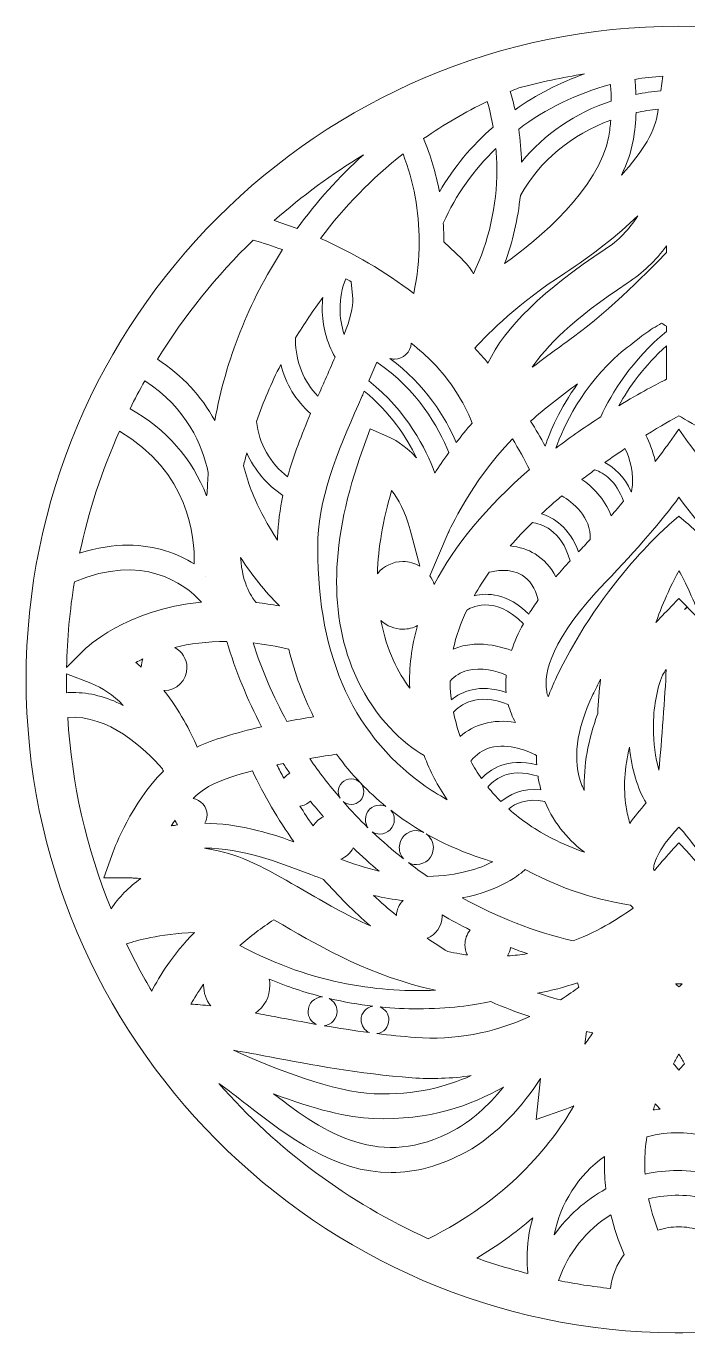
# Model space of a CAD drawing. Header units: millimetres. Extents: x -92 to 553, y -779 to 225.
# Drawn here: x -80 to 74.5, y -443.5 to -138.7 of the extents above; entities that cross this region are included whole.
import ezdxf

# ---------------------------------------------------------------- set-up
doc = ezdxf.new("R2010")
doc.units = ezdxf.units.MM
doc.header["$MEASUREMENT"] = 0
doc.layers.add('Layer 6', color=7, linetype='Continuous')

msp = doc.modelspace()

# ---------------------------------------------------------------- linework, layer by layer
at = {"layer": 'Layer 6', "lineweight": 0}
for points, knots in [([(72.44, -138.7), (-11.59, -138.7), (-79.96, -207.06), (-79.96, -291.1), (-79.96, -374.67), (-11.97, -443.04), (71.6, -443.5), (71.6, -443.5), (73.35, -443.5), (73.35, -443.5), (156.88, -443), (224.84, -374.64), (224.84, -291.1), (224.84, -207.06), (156.47, -138.7), (72.44, -138.7)], [0, 0, 0, 0, 1, 1, 1, 2, 2, 2, 3, 3, 3, 4, 4, 4, 5, 5, 5, 5]), ([(35.1, -153.11), (40.11, -151.74), (45.24, -150.65), (50.4, -149.85), (44.59, -151.88), (39.12, -154.7), (34.18, -158.19), (33.86, -156.75), (33.48, -155.32), (33.05, -153.91), (33.73, -153.63), (34.42, -153.37), (35.1, -153.11)], [0, 0, 0, 0, 1, 1, 1, 2, 2, 2, 3, 3, 3, 4, 4, 4, 4]), ([(56.66, -156.16), (48.29, -158.93), (40.99, -163.87), (35.7, -170.41), (35.63, -167.81), (35.41, -165.24), (35.03, -162.71), (41.32, -157.95), (48.61, -154.39), (56.45, -152.32), (56.57, -153.52), (56.63, -154.82), (56.66, -156.16)], [0, 0, 0, 0, 1, 1, 1, 2, 2, 2, 3, 3, 3, 4, 4, 4, 4]), ([(68.69, -150.37), (68.69, -150.37), (68.2, -153.81), (68.2, -153.81), (66.24, -153.97), (64.3, -154.23), (62.41, -154.61), (62.36, -153.38), (62.26, -152.2), (62.15, -151.11), (64.3, -150.75), (66.48, -150.5), (68.69, -150.37)], [0, 0, 0, 0, 1, 1, 1, 2, 2, 2, 3, 3, 3, 4, 4, 4, 4]), ([(27.71, -156.28), (28.28, -158.23), (28.7, -160.22), (29.05, -162.23), (24.09, -166.57), (19.84, -171.66), (16.52, -177.35), (15.73, -173.09), (14.51, -168.94), (12.84, -164.94), (17.56, -161.65), (22.55, -158.74), (27.71, -156.28)], [0, 0, 0, 0, 1, 1, 1, 2, 2, 2, 3, 3, 3, 4, 4, 4, 4]), ([(61.75, -165.4), (62.16, -163.17), (62.36, -160.97), (62.44, -158.87), (64.12, -158.5), (65.84, -158.22), (67.59, -158.04), (67.59, -158.04), (67.49, -158.78), (67.49, -158.78), (67.05, -162.89), (64.09, -167.98), (59.01, -173.42), (60.36, -170.7), (61.28, -168.01), (61.75, -165.4)], [0, 0, 0, 0, 1, 1, 1, 2, 2, 2, 3, 3, 3, 4, 4, 4, 5, 5, 5, 5]), ([(35.42, -178.23), (39.9, -170.14), (47.46, -163.96), (56.53, -160.6), (56.44, -161.84), (56.3, -163.1), (56.06, -164.36), (53.82, -176.65), (39.71, -188.36), (31.74, -194.1), (33.64, -189.02), (34.88, -183.65), (35.42, -178.23)], [0, 0, 0, 0, 1, 1, 1, 2, 2, 2, 3, 3, 3, 4, 4, 4, 4]), ([(29.94, -172.15), (29.94, -180.6), (28.06, -188.97), (24.49, -196.44), (23.67, -195.1), (22.74, -193.94), (21.73, -192.97), (21.73, -192.97), (17.58, -188.97), (17.58, -188.97), (17.58, -188.97), (17.59, -188.93), (17.59, -188.93), (17.59, -187.49), (17.52, -186.07), (17.43, -184.65), (20.36, -178.07), (24.57, -172.2), (29.71, -167.25), (29.85, -168.88), (29.94, -170.51), (29.94, -172.15)], [0, 0, 0, 0, 1, 1, 1, 2, 2, 2, 3, 3, 3, 4, 4, 4, 5, 5, 5, 6, 6, 6, 7, 7, 7, 7]), ([(-1.2, -168.71), (-6.94, -173.88), (-12.13, -179.64), (-16.7, -185.93), (-18.48, -185.25), (-20.27, -184.62), (-22.04, -184.05), (-15.55, -178.31), (-8.57, -173.18), (-1.2, -168.71)], [0, 0, 0, 0, 1, 1, 1, 2, 2, 2, 3, 3, 3, 3]), ([(11.8, -188.93), (11.8, -193.02), (11.37, -197.08), (10.52, -201.03), (3.77, -195.93), (-3.53, -191.62), (-11.21, -188.2), (-5.69, -180.83), (0.77, -174.21), (8.03, -168.5), (10.53, -174.97), (11.8, -181.84), (11.8, -188.93)], [0, 0, 0, 0, 1, 1, 1, 2, 2, 2, 3, 3, 3, 4, 4, 4, 4]), ([(27.87, -217.3), (26.85, -216.11), (25.81, -214.95), (24.76, -213.84), (28.17, -210.09), (35.07, -203.28), (45.79, -196.3), (52.3, -192.06), (58.1, -187.51), (62.83, -182.96), (60.85, -186.12), (58.31, -188.73), (55.22, -190.75), (40.89, -200.12), (31.7, -209.05), (27.87, -217.3)], [0, 0, 0, 0, 1, 1, 1, 2, 2, 2, 3, 3, 3, 4, 4, 4, 5, 5, 5, 5]), ([(-26.95, -188.6), (-24.64, -189.26), (-22.34, -190.01), (-20.08, -190.83), (-27.99, -203.03), (-33.3, -216.42), (-35.91, -230.7), (-39.03, -224.95), (-43.52, -220.16), (-49.3, -216.41), (-43.02, -206.26), (-35.51, -196.9), (-26.95, -188.6)], [0, 0, 0, 0, 1, 1, 1, 2, 2, 2, 3, 3, 3, 4, 4, 4, 4]), ([(69.55, -191.51), (66.33, -194.86), (56.33, -205.01), (47.85, -211.15), (44.66, -213.46), (41.38, -215.82), (38.21, -218.28), (41.31, -213.57), (47.63, -206.98), (60.38, -198.64), (63.98, -196.29), (67.05, -193.36), (69.55, -189.92), (69.55, -189.92), (69.55, -191.51), (69.55, -191.51)], [0, 0, 0, 0, 1, 1, 1, 2, 2, 2, 3, 3, 3, 4, 4, 4, 5, 5, 5, 5]), ([(-6.68, -204.62), (-6.68, -202.2), (-6.21, -199.82), (-5.31, -197.61), (-4.9, -197.84), (-4.48, -198.07), (-4.06, -198.3), (-4.06, -198.3), (-3.68, -202.32), (-3.68, -202.32), (-3.51, -204.11), (-4.38, -207.13), (-5.69, -210.61), (-6.33, -208.69), (-6.68, -206.67), (-6.68, -204.62)], [0, 0, 0, 0, 1, 1, 1, 2, 2, 2, 3, 3, 3, 4, 4, 4, 5, 5, 5, 5]), ([(-7.84, -215.91), (-8.59, -217.67), (-9.37, -219.44), (-10.13, -221.16), (-10.69, -222.43), (-11.26, -223.71), (-11.83, -225.01), (-15.14, -221.58), (-17.06, -216.96), (-17.06, -211.99), (-17.06, -211.79), (-17.04, -211.6), (-17.04, -211.4), (-15.09, -208.16), (-12.96, -205.01), (-10.67, -201.99), (-10.77, -202.86), (-10.83, -203.74), (-10.83, -204.62), (-10.83, -208.62), (-9.78, -212.5), (-7.84, -215.91)], [0, 0, 0, 0, 1, 1, 1, 2, 2, 2, 3, 3, 3, 4, 4, 4, 5, 5, 5, 6, 6, 6, 7, 7, 7, 7]), ([(54.18, -229.85), (50.85, -231.98), (47.29, -234.42), (43.74, -237.12), (45.5, -232.09), (49.76, -222.82), (59.02, -214.66), (60.9, -213.26), (62.73, -211.86), (64.45, -210.44), (65.7, -209.59), (67.02, -208.76), (68.41, -207.97), (68.79, -208.21), (69.17, -208.46), (69.55, -208.7), (69.55, -208.7), (69.55, -209.89), (69.55, -209.89), (61.43, -216.62), (56.77, -224.18), (54.18, -229.85)], [0, 0, 0, 0, 1, 1, 1, 2, 2, 2, 3, 3, 3, 4, 4, 4, 5, 5, 5, 6, 6, 6, 7, 7, 7, 7]), ([(20.47, -235.81), (17.96, -230.02), (13.31, -222.34), (4.95, -216.2), (5.29, -216.3), (5.65, -216.36), (6.02, -216.36), (8.11, -216.36), (9.82, -214.73), (9.96, -212.68), (11.81, -214.12), (13.52, -215.65), (15.08, -217.26), (19.11, -221.42), (22.17, -226.13), (24.17, -231.27), (22.83, -232.81), (21.6, -234.33), (20.47, -235.81)], [0, 0, 0, 0, 1, 1, 1, 2, 2, 2, 3, 3, 3, 4, 4, 4, 5, 5, 5, 6, 6, 6, 6]), ([(58.38, -227.24), (60.8, -222.9), (64.37, -217.9), (69.55, -213.23), (69.55, -213.23), (69.55, -221.04), (69.55, -221.04), (67.47, -222.09), (63.38, -224.23), (58.38, -227.24)], [0, 0, 0, 0, 1, 1, 1, 2, 2, 2, 3, 3, 3, 3]), ([(-13.57, -229.08), (-15.59, -233.88), (-17.5, -238.84), (-18.91, -243.83), (-22.96, -240.74), (-25.63, -236.06), (-26.17, -230.88), (-24.58, -226.34), (-22.7, -221.91), (-20.51, -217.64), (-19.39, -222.07), (-16.99, -226.05), (-13.57, -229.08)], [0, 0, 0, 0, 1, 1, 1, 2, 2, 2, 3, 3, 3, 4, 4, 4, 4]), ([(18.7, -238.17), (17.45, -239.91), (16.37, -241.53), (15.45, -242.98), (13.43, -237.34), (9.04, -228.53), (0.03, -221.45), (0.67, -219.99), (1.3, -218.53), (1.89, -217.1), (11.44, -223.51), (16.33, -232.25), (18.7, -238.17)], [0, 0, 0, 0, 1, 1, 1, 2, 2, 2, 3, 3, 3, 4, 4, 4, 4]), ([(-52.23, -221.41), (-42.42, -227.85), (-38.76, -236.55), (-37.43, -242.83), (-37.56, -244.57), (-37.63, -246.05), (-37.67, -247.46), (-37.73, -247.72), (-37.79, -247.97), (-37.85, -248.22), (-41.17, -239.59), (-47.16, -232.78), (-55.68, -227.93), (-54.59, -225.73), (-53.43, -223.55), (-52.23, -221.41)], [0, 0, 0, 0, 1, 1, 1, 2, 2, 2, 3, 3, 3, 4, 4, 4, 5, 5, 5, 5]), ([(41.22, -236.68), (40.14, -234.68), (39.02, -232.71), (37.83, -230.82), (41.18, -227.83), (44.96, -224.94), (48.8, -222.11), (44.61, -227.88), (42.36, -233.26), (41.22, -236.68)], [0, 0, 0, 0, 1, 1, 1, 2, 2, 2, 3, 3, 3, 3]), ([(-1.49, -224.93), (-1.33, -224.57), (-1.17, -224.2), (-1.01, -223.83), (5.05, -228.77), (8.85, -234.58), (11.18, -239.38), (8.14, -236.15), (5.42, -234.84), (4.99, -234.65), (4.99, -234.65), (0.38, -232.61), (0.38, -232.61), (0.38, -232.61), (-1.34, -237.35), (-1.34, -237.35), (-9.04, -258.44), (-9.49, -276.49), (-2.69, -290.99), (1.58, -300.1), (8.13, -306.13), (12.95, -308.81), (14.33, -312.47), (16.14, -315.92), (18.34, -319.13), (16.31, -318), (14.36, -316.77), (12.52, -315.45), (-4.26, -303.39), (-12.45, -284.1), (-11.82, -258.12), (-11.56, -247.71), (-6.21, -235.61), (-1.49, -224.93)], [0, 0, 0, 0, 1, 1, 1, 2, 2, 2, 3, 3, 3, 4, 4, 4, 5, 5, 5, 6, 6, 6, 7, 7, 7, 8, 8, 8, 9, 9, 9, 10, 10, 10, 11, 11, 11, 11]), ([(80.43, -234.28), (79.62, -235.87), (78.73, -238.04), (78.23, -240.62), (76, -237.71), (74.69, -235.88), (74.63, -235.79), (74.63, -235.79), (72.44, -232.7), (72.44, -232.7), (72.44, -232.7), (70.23, -235.83), (70.23, -235.83), (69.76, -236.48), (68.61, -238.06), (66.92, -240.27), (66.39, -237.77), (65.51, -235.67), (64.71, -234.13), (68.3, -231.9), (71.09, -230.35), (72.44, -229.61), (73.84, -230.37), (76.72, -231.98), (80.43, -234.28)], [0, 0, 0, 0, 1, 1, 1, 2, 2, 2, 3, 3, 3, 4, 4, 4, 5, 5, 5, 6, 6, 6, 7, 7, 7, 8, 8, 8, 8]), ([(-58.17, -233.18), (-41.94, -242.62), (-40.54, -257.84), (-40.73, -264.13), (-44.47, -261.8), (-49.61, -259.77), (-56.14, -259.77), (-59.53, -259.77), (-63.31, -260.32), (-67.46, -261.66), (-65.39, -251.91), (-62.27, -242.34), (-58.17, -233.18)], [0, 0, 0, 0, 1, 1, 1, 2, 2, 2, 3, 3, 3, 4, 4, 4, 4]), ([(33.58, -234.94), (35.01, -237.3), (36.35, -239.71), (37.57, -242.13), (27.49, -250.84), (20.03, -259.85), (15.34, -268.95), (15.1, -268.22), (14.75, -267.53), (14.33, -266.92), (14.33, -266.92), (18.61, -256.85), (18.61, -256.85), (18.81, -256.38), (23.66, -245.38), (33.58, -234.94)], [0, 0, 0, 0, 1, 1, 1, 2, 2, 2, 3, 3, 3, 4, 4, 4, 5, 5, 5, 5]), ([(61.39, -247.25), (61.36, -247.28), (61.33, -247.32), (61.31, -247.35), (59.67, -243.62), (57.27, -241.59), (55.12, -240.5), (56.67, -239.4), (58.24, -238.31), (59.85, -237.24), (60.9, -239.37), (62.12, -242.96), (61.39, -247.25)], [0, 0, 0, 0, 1, 1, 1, 2, 2, 2, 3, 3, 3, 4, 4, 4, 4]), ([(-19.99, -248.14), (-20.7, -251.41), (-21.16, -254.68), (-21.24, -257.89), (-21.24, -258.11), (-21.25, -258.34), (-21.25, -258.56), (-26.04, -251.44), (-27.97, -245.4), (-28.05, -245.13), (-28.05, -245.13), (-29.2, -241.27), (-29.2, -241.27), (-28.96, -240.25), (-28.71, -239.24), (-28.44, -238.24), (-26.65, -242.26), (-23.73, -245.72), (-19.99, -248.14)], [0, 0, 0, 0, 1, 1, 1, 2, 2, 2, 3, 3, 3, 4, 4, 4, 5, 5, 5, 6, 6, 6, 6]), ([(49.81, -244.43), (50.79, -243.67), (51.83, -242.93), (52.84, -242.18), (54.93, -242.91), (57.85, -244.77), (59.5, -249.51), (58.54, -250.64), (57.6, -251.79), (56.64, -252.9), (55.14, -248.85), (52.07, -246.05), (49.81, -244.43)], [0, 0, 0, 0, 1, 1, 1, 2, 2, 2, 3, 3, 3, 4, 4, 4, 4]), ([(8, -263.56), (5.65, -263.56), (3.5, -264.66), (2.06, -266.41), (2.23, -260.4), (3.34, -253.9), (5.37, -247.04), (6.87, -248.96), (8.59, -251.91), (9.71, -256.19), (9.71, -256.19), (11.93, -264.66), (11.93, -264.66), (10.77, -263.96), (9.43, -263.56), (8, -263.56)], [0, 0, 0, 0, 1, 1, 1, 2, 2, 2, 3, 3, 3, 4, 4, 4, 5, 5, 5, 5]), ([(48.99, -261.33), (46.92, -255.49), (43.05, -253.28), (40.39, -252.45), (41.89, -251.05), (43.43, -249.66), (45.08, -248.27), (47.53, -249.72), (52.03, -253.13), (51.7, -258.44), (50.82, -259.4), (49.91, -260.37), (48.99, -261.33)], [0, 0, 0, 0, 1, 1, 1, 2, 2, 2, 3, 3, 3, 4, 4, 4, 4]), ([(74.16, -254.45), (74.16, -254.45), (72.44, -253.02), (72.44, -253.02), (72.44, -253.02), (70.74, -254.44), (70.74, -254.44), (70.58, -254.57), (54.67, -267.97), (43.87, -290.55), (43.13, -292.1), (42.47, -293.64), (41.9, -295.16), (41.76, -294.74), (41.65, -294.31), (41.57, -293.85), (40.82, -289.53), (42.6, -281.61), (55.28, -268.41), (62.77, -260.61), (68.54, -253.96), (72.44, -248.6), (76.35, -253.96), (82.11, -260.61), (89.61, -268.41), (102.29, -281.61), (104.06, -289.53), (103.32, -293.85), (103.24, -294.31), (103.13, -294.74), (102.98, -295.16), (102.41, -293.64), (101.75, -292.1), (101.02, -290.55), (90.31, -268.16), (74.49, -254.73), (74.16, -254.45)], [0, 0, 0, 0, 1, 1, 1, 2, 2, 2, 3, 3, 3, 4, 4, 4, 5, 5, 5, 6, 6, 6, 7, 7, 7, 8, 8, 8, 9, 9, 9, 10, 10, 10, 11, 11, 11, 12, 12, 12, 12]), ([(38.86, -261.82), (37.15, -260.78), (35.21, -260.14), (33.06, -259.94), (34.65, -258.12), (36.39, -256.3), (38.24, -254.49), (40.01, -254.72), (45, -256.03), (47.04, -263.43), (45.89, -264.67), (44.78, -265.92), (43.73, -267.17), (42.53, -264.86), (40.89, -263.06), (38.86, -261.82)], [0, 0, 0, 0, 1, 1, 1, 2, 2, 2, 3, 3, 3, 4, 4, 4, 5, 5, 5, 5]), ([(-68.68, -268.28), (-52.71, -261.65), (-43.16, -268.56), (-39.02, -273.04), (-56.78, -274.72), (-66.07, -283.85), (-66.47, -284.24), (-66.47, -284.24), (-70.5, -288.28), (-70.5, -288.28), (-70.37, -281.61), (-69.76, -274.89), (-68.68, -268.28)], [0, 0, 0, 0, 1, 1, 1, 2, 2, 2, 3, 3, 3, 4, 4, 4, 4]), ([(-20.81, -273.94), (-22.63, -273.6), (-24.44, -273.34), (-26.22, -273.15), (-27.08, -272.22), (-29.46, -269.1), (-29.89, -262.66), (-27.24, -266.77), (-24.19, -270.55), (-20.81, -273.94)], [0, 0, 0, 0, 1, 1, 1, 2, 2, 2, 3, 3, 3, 3]), ([(37.42, -275.84), (32.4, -270.91), (27.67, -270.82), (24.67, -271.56), (25.7, -269.74), (26.86, -267.91), (28.16, -266.08), (29.36, -265.76), (33.01, -265.01), (35.86, -266.77), (37.6, -267.84), (38.86, -269.76), (39.61, -272.49), (38.81, -273.62), (38.09, -274.74), (37.42, -275.84)], [0, 0, 0, 0, 1, 1, 1, 2, 2, 2, 3, 3, 3, 4, 4, 4, 5, 5, 5, 5]), ([(-38.06, -267.06), (-38.06, -267.06), (-38.05, -267.06), (-38.05, -267.06), (-38.05, -267.06), (-38.05, -267.06), (-38.05, -267.06), (-38.05, -267.06), (-38.06, -267.06), (-38.06, -267.06)], [0, 0, 0, 0, 1, 1, 1, 2, 2, 2, 3, 3, 3, 3]), ([(72.44, -272.24), (72.44, -272.24), (70.48, -274.23), (70.48, -274.23), (69.85, -274.87), (68.57, -276.19), (67.06, -277.81), (68.91, -272.54), (70.99, -268.37), (72.44, -265.73), (73.9, -268.38), (75.98, -272.57), (77.81, -277.8), (76.31, -276.18), (75.03, -274.87), (74.41, -274.23), (74.41, -274.23), (73.76, -274.75), (73.76, -274.75), (73.76, -274.75), (73.76, -274.75), (73.76, -274.75), (73.76, -274.75), (73.76, -274.75), (73.76, -274.75), (73.76, -274.75), (73.76, -274.75), (73.76, -274.75), (73.76, -274.75), (74.35, -274.18), (74.35, -274.18), (74.35, -274.18), (72.44, -272.24), (72.44, -272.24)], [0, 0, 0, 0, 1, 1, 1, 2, 2, 2, 3, 3, 3, 4, 4, 4, 5, 5, 5, 6, 6, 6, 7, 7, 7, 8, 8, 8, 9, 9, 9, 10, 10, 10, 11, 11, 11, 11]), ([(22.91, -274.92), (23.43, -274.57), (29.28, -270.95), (36.12, -278.1), (34.96, -280.24), (34.03, -282.32), (33.37, -284.33), (31.25, -283.55), (28.58, -282.86), (25.72, -282.86), (24.33, -282.86), (22.9, -283.02), (21.47, -283.42), (20.89, -283.58), (20.32, -283.78), (19.75, -284.02), (20.4, -281.02), (21.46, -277.99), (22.91, -274.92)], [0, 0, 0, 0, 1, 1, 1, 2, 2, 2, 3, 3, 3, 4, 4, 4, 5, 5, 5, 6, 6, 6, 6]), ([(9.6, -293.08), (6.98, -289.56), (4.21, -284.41), (2.87, -277.35), (4.26, -278.61), (6.07, -279.36), (8, -279.36), (9.22, -279.36), (10.39, -279.07), (11.45, -278.52), (10, -283.43), (9.37, -288.31), (9.6, -293.08)], [0, 0, 0, 0, 1, 1, 1, 2, 2, 2, 3, 3, 3, 4, 4, 4, 4]), ([(-47.79, -293.69), (-47.78, -293.69), (-47.76, -293.69), (-47.75, -293.69), (-44.81, -293.69), (-42.42, -291.29), (-42.42, -288.35), (-42.42, -286.3), (-43.57, -284.52), (-45.27, -283.62), (-41.83, -282.75), (-37.77, -282.25), (-33.12, -282.2), (-31.06, -289.09), (-28.32, -295.78), (-24.97, -302.12), (-31.2, -303.54), (-36.26, -305.13), (-40.03, -306.84), (-41.64, -303.11), (-44.17, -298.2), (-47.79, -293.69)], [0, 0, 0, 0, 1, 1, 1, 2, 2, 2, 3, 3, 3, 4, 4, 4, 5, 5, 5, 6, 6, 6, 7, 7, 7, 7]), ([(-19.07, -300.88), (-22.27, -295.07), (-24.92, -288.91), (-26.97, -282.55), (-24.24, -282.86), (-21.44, -283.36), (-18.63, -284.04), (-17.24, -289.67), (-15.29, -294.96), (-12.83, -299.8), (-14.94, -300.13), (-17.03, -300.5), (-19.07, -300.88)], [0, 0, 0, 0, 1, 1, 1, 2, 2, 2, 3, 3, 3, 4, 4, 4, 4]), ([(-52.68, -286.28), (-52.92, -286.87), (-53.07, -287.51), (-53.09, -288.18), (-53.52, -287.82), (-53.95, -287.48), (-54.38, -287.15), (-53.85, -286.86), (-53.28, -286.57), (-52.68, -286.28)], [0, 0, 0, 0, 1, 1, 1, 2, 2, 2, 3, 3, 3, 3]), ([(19.22, -295.02), (19.08, -293.94), (19.01, -292.8), (19, -291.45), (20.16, -290.24), (21.49, -289.41), (22.99, -289), (26.31, -288.08), (29.95, -289.17), (32.12, -290.06), (31.98, -291.45), (31.98, -292.8), (32.1, -294.1), (25.79, -292.01), (21.63, -293.95), (19.34, -295.82), (19.3, -295.55), (19.25, -295.29), (19.22, -295.02)], [0, 0, 0, 0, 1, 1, 1, 2, 2, 2, 3, 3, 3, 4, 4, 4, 5, 5, 5, 6, 6, 6, 6]), ([(68.63, -290.05), (68.92, -289.61), (69.2, -289.18), (69.47, -288.77), (69.23, -294.84), (68.38, -305.58), (67.78, -312.24), (66.94, -309.33), (66.48, -305.9), (66.48, -302.37), (66.48, -297.77), (67.24, -293.4), (68.63, -290.05)], [0, 0, 0, 0, 1, 1, 1, 2, 2, 2, 3, 3, 3, 4, 4, 4, 4]), ([(-70.53, -291.1), (-70.53, -290.67), (-70.53, -290.24), (-70.53, -289.81), (-70.53, -289.81), (-64.81, -291.98), (-64.81, -291.98), (-62.17, -292.98), (-59.65, -294.71), (-57.28, -297.13), (-61.22, -295.13), (-65.15, -294.12), (-69.05, -294.12), (-69.53, -294.12), (-70.01, -294.14), (-70.5, -294.17), (-70.52, -293.15), (-70.53, -292.12), (-70.53, -291.1)], [0, 0, 0, 0, 1, 1, 1, 2, 2, 2, 3, 3, 3, 4, 4, 4, 5, 5, 5, 6, 6, 6, 6]), ([(50.33, -316.98), (50.13, -316.59), (49.96, -316.19), (49.8, -315.79), (47.55, -310), (48.42, -302.88), (52.37, -294.62), (52.94, -293.43), (53.53, -292.23), (54.16, -291.04), (53.79, -293.72), (53.56, -296.4), (53.49, -299.05), (51.23, -305.15), (50.17, -311.17), (50.33, -316.98)], [0, 0, 0, 0, 1, 1, 1, 2, 2, 2, 3, 3, 3, 4, 4, 4, 5, 5, 5, 5]), ([(32.61, -296.96), (32.99, -298.43), (33.56, -299.82), (34.3, -301.12), (31.65, -300.68), (29.18, -300.78), (26.9, -301.41), (24.85, -301.98), (22.99, -302.98), (21.36, -304.39), (20.73, -302.58), (20.24, -300.68), (19.84, -298.73), (21.2, -297.16), (25.16, -293.91), (32.61, -296.96)], [0, 0, 0, 0, 1, 1, 1, 2, 2, 2, 3, 3, 3, 4, 4, 4, 5, 5, 5, 5]), ([(-60.14, -344.61), (-65.91, -330.37), (-69.32, -315.36), (-70.25, -299.95), (-60.73, -299.27), (-52.37, -307.09), (-48.11, -311.96), (-48.05, -312.13), (-47.98, -312.29), (-47.92, -312.45), (-55.41, -319.89), (-59.38, -330.6), (-59.55, -331.07), (-59.55, -331.07), (-61.85, -337.39), (-61.85, -337.39), (-61.85, -337.39), (-55.17, -337.39), (-55.17, -337.39), (-55.02, -337.39), (-54.4, -337.42), (-53.19, -337.54), (-55.99, -339.51), (-58.32, -341.88), (-60.14, -344.61)], [0, 0, 0, 0, 1, 1, 1, 2, 2, 2, 3, 3, 3, 4, 4, 4, 5, 5, 5, 6, 6, 6, 7, 7, 7, 8, 8, 8, 8]), ([(26.36, -314.18), (25.45, -312.87), (24.59, -311.53), (23.85, -310.12), (25.13, -308.53), (26.66, -307.48), (28.42, -306.99), (32.72, -305.79), (37.51, -307.93), (39.17, -308.79), (39.17, -309.54), (39.21, -310.28), (39.25, -311.01), (32.26, -309.14), (28.1, -312.29), (26.36, -314.18)], [0, 0, 0, 0, 1, 1, 1, 2, 2, 2, 3, 3, 3, 4, 4, 4, 5, 5, 5, 5]), ([(64.82, -319.9), (63.34, -321.5), (62.06, -323.09), (61, -324.65), (60.62, -323.38), (60.32, -322.09), (60.12, -320.81), (59.42, -316.38), (59.69, -311.71), (60.91, -306.88), (61.41, -312.05), (62.77, -316.62), (64.82, -319.9)], [0, 0, 0, 0, 1, 1, 1, 2, 2, 2, 3, 3, 3, 4, 4, 4, 4]), ([(-21.39, -311), (-20.9, -310.9), (-20.41, -310.79), (-19.93, -310.7), (-19.44, -311.45), (-18.94, -312.19), (-18.43, -312.92), (-18.97, -313.22), (-19.43, -313.64), (-19.79, -314.14), (-20.36, -313.07), (-20.89, -312.03), (-21.39, -311)], [0, 0, 0, 0, 1, 1, 1, 2, 2, 2, 3, 3, 3, 4, 4, 4, 4]), ([(-6.66, -318.74), (-9.17, -315.81), (-11.55, -312.75), (-13.75, -309.53), (-11.07, -309.06), (-8.84, -308.73), (-7.48, -308.54), (-3.93, -313.42), (0.02, -317.43), (4.05, -320.71), (3.62, -320.51), (3.14, -320.38), (2.63, -320.38), (0.76, -320.38), (-0.75, -321.9), (-0.75, -323.76), (-0.75, -324.47), (-0.53, -325.12), (-0.16, -325.66), (-2.16, -323.72), (-4.08, -321.69), (-5.93, -319.58), (-5.42, -319.98), (-4.79, -320.23), (-4.09, -320.23), (-2.44, -320.23), (-1.11, -318.9), (-1.11, -317.25), (-1.11, -315.61), (-2.44, -314.27), (-4.09, -314.27), (-5.74, -314.27), (-7.07, -315.61), (-7.07, -317.25), (-7.07, -317.8), (-6.91, -318.3), (-6.66, -318.74)], [0, 0, 0, 0, 1, 1, 1, 2, 2, 2, 3, 3, 3, 4, 4, 4, 5, 5, 5, 6, 6, 6, 7, 7, 7, 8, 8, 8, 9, 9, 9, 10, 10, 10, 11, 11, 11, 12, 12, 12, 12]), ([(-40.98, -318.86), (-39.37, -317.31), (-37.75, -316.16), (-36.13, -315.42), (-33.84, -314.38), (-30.81, -313.36), (-27.14, -312.38), (-24.4, -318.16), (-21.14, -323.72), (-17.43, -328.95), (-23.62, -326.74), (-30.62, -324.69), (-38.26, -324.61), (-37.92, -324.03), (-37.72, -323.36), (-37.72, -322.66), (-37.72, -320.74), (-39.14, -319.15), (-40.98, -318.86)], [0, 0, 0, 0, 1, 1, 1, 2, 2, 2, 3, 3, 3, 4, 4, 4, 5, 5, 5, 6, 6, 6, 6]), ([(30.9, -319.58), (29.82, -318.5), (28.81, -317.38), (27.87, -316.2), (28.9, -314.86), (32.44, -311.32), (39.55, -313.68), (39.73, -314.76), (39.94, -315.82), (40.24, -316.86), (35.74, -316.36), (32.69, -318.05), (30.9, -319.58)], [0, 0, 0, 0, 1, 1, 1, 2, 2, 2, 3, 3, 3, 4, 4, 4, 4]), ([(-10.52, -323.14), (-11.53, -323.57), (-12.38, -324.31), (-12.96, -325.25), (-14.05, -323.7), (-15.09, -322.15), (-16.05, -320.61), (-15.12, -320.52), (-14.26, -320.11), (-13.59, -319.46), (-12.62, -320.67), (-11.59, -321.9), (-10.52, -323.14)], [0, 0, 0, 0, 1, 1, 1, 2, 2, 2, 3, 3, 3, 4, 4, 4, 4]), ([(41.16, -319.53), (43.42, -325.12), (47.18, -328.96), (50.38, -331.4), (47.79, -330.48), (45.31, -329.43), (42.97, -328.23), (39.08, -326.25), (35.67, -323.91), (32.7, -321.28), (34.26, -320.01), (36.99, -318.7), (41.16, -319.53)], [0, 0, 0, 0, 1, 1, 1, 2, 2, 2, 3, 3, 3, 4, 4, 4, 4]), ([(8.17, -332.93), (5.62, -330.93), (3.18, -328.83), (0.84, -326.61), (1.36, -326.94), (1.97, -327.14), (2.63, -327.14), (4.49, -327.14), (6, -325.62), (6, -323.76), (6, -322.94), (5.7, -322.2), (5.21, -321.61), (7.77, -323.6), (10.35, -325.31), (12.88, -326.77), (12.35, -326.51), (11.77, -326.35), (11.14, -326.35), (8.95, -326.35), (7.17, -328.13), (7.17, -330.32), (7.17, -331.32), (7.56, -332.23), (8.17, -332.93)], [0, 0, 0, 0, 1, 1, 1, 2, 2, 2, 3, 3, 3, 4, 4, 4, 5, 5, 5, 6, 6, 6, 7, 7, 7, 8, 8, 8, 8]), ([(-44.6, -325.01), (-45.1, -325.07), (-45.59, -325.15), (-46.07, -325.23), (-45.78, -324.78), (-45.49, -324.34), (-45.19, -323.91), (-45.06, -324.31), (-44.86, -324.68), (-44.6, -325.01)], [0, 0, 0, 0, 1, 1, 1, 2, 2, 2, 3, 3, 3, 3]), ([(72.44, -329.16), (72.44, -329.16), (70.47, -331.32), (70.47, -331.32), (70.23, -331.57), (68.34, -333.64), (66.75, -335.65), (66.66, -335.55), (66.58, -335.44), (66.51, -335.34), (66.55, -334.46), (67.09, -331.06), (72.44, -325.56), (77.85, -331.12), (78.35, -334.58), (78.39, -335.33), (78.31, -335.44), (78.22, -335.54), (78.14, -335.65), (76.62, -333.73), (74.81, -331.74), (74.42, -331.32), (74.42, -331.32), (72.44, -329.16), (72.44, -329.16)], [0, 0, 0, 0, 1, 1, 1, 2, 2, 2, 3, 3, 3, 4, 4, 4, 5, 5, 5, 6, 6, 6, 7, 7, 7, 8, 8, 8, 8]), ([(13.77, -337.05), (12.24, -336.01), (10.75, -334.92), (9.29, -333.81), (9.84, -334.1), (10.47, -334.28), (11.14, -334.28), (13.33, -334.28), (15.11, -332.51), (15.11, -330.32), (15.11, -328.98), (14.44, -327.81), (13.43, -327.09), (19.24, -330.37), (24.74, -332.39), (28.99, -333.6), (26.05, -335.11), (21.07, -336.89), (13.77, -337.05)], [0, 0, 0, 0, 1, 1, 1, 2, 2, 2, 3, 3, 3, 4, 4, 4, 5, 5, 5, 6, 6, 6, 6]), ([(-38.29, -330.41), (-29.44, -330.52), (-21.35, -333.6), (-13.48, -336.59), (-13.48, -336.59), (-13.48, -336.59), (-13.48, -336.59), (-12.49, -336.96), (-11.5, -337.34), (-10.51, -337.71), (-7.12, -341.59), (-3.45, -345.23), (0.42, -348.59), (-5.29, -345.99), (-10.37, -343.05), (-15.32, -340.19), (-22.49, -336.03), (-28.68, -332.45), (-35.09, -331.08), (-36.18, -330.84), (-37.24, -330.62), (-38.29, -330.41)], [0, 0, 0, 0, 1, 1, 1, 2, 2, 2, 3, 3, 3, 4, 4, 4, 5, 5, 5, 6, 6, 6, 7, 7, 7, 7]), ([(-3.62, -330.37), (-1.63, -332.28), (0.41, -334.1), (2.48, -335.81), (-0.7, -335.05), (-3.77, -334.02), (-6.52, -333.02), (-5.26, -332.54), (-4.22, -331.59), (-3.62, -330.37)], [0, 0, 0, 0, 1, 1, 1, 2, 2, 2, 3, 3, 3, 3]), ([(47.74, -352.09), (38.71, -349.92), (30.01, -346.54), (21.85, -342.02), (30.89, -340.31), (35.51, -336.4), (36.58, -335.39), (46.82, -341.11), (56.95, -343.11), (61.17, -343.73), (61.37, -343.96), (61.57, -344.18), (61.77, -344.4), (59.05, -346.39), (54.14, -349.6), (47.74, -352.09)], [0, 0, 0, 0, 1, 1, 1, 2, 2, 2, 3, 3, 3, 4, 4, 4, 5, 5, 5, 5]), ([(8.03, -342.64), (7.13, -343.55), (6.56, -344.77), (6.48, -346.11), (4.65, -344.61), (2.87, -343.06), (1.15, -341.45), (3.57, -342.03), (5.85, -342.43), (8.03, -342.64)], [0, 0, 0, 0, 1, 1, 1, 2, 2, 2, 3, 3, 3, 3]), ([(15.59, -363.57), (3.79, -364.12), (-12.77, -362.47), (-30.07, -353.13), (-27.64, -351.02), (-24.99, -349.02), (-22.11, -347.15), (-22.11, -347.15), (-20.03, -348.35), (-20.03, -348.35), (-10.71, -353.74), (0.7, -360.32), (15.59, -363.57)], [0, 0, 0, 0, 1, 1, 1, 2, 2, 2, 3, 3, 3, 4, 4, 4, 4]), ([(23.06, -355.34), (22.45, -355.27), (21.89, -355.18), (21.33, -355.09), (20.36, -354.93), (19.4, -354.75), (18.46, -354.55), (16.94, -353.63), (15.37, -352.62), (13.64, -351.42), (15.69, -350.67), (17.15, -348.71), (17.15, -346.41), (17.15, -346.27), (17.15, -346.14), (17.14, -346), (19.28, -347.24), (21.49, -348.42), (23.73, -349.53), (22.94, -350.48), (22.48, -351.7), (22.48, -352.95), (22.48, -353.79), (22.68, -354.6), (23.06, -355.34)], [0, 0, 0, 0, 1, 1, 1, 2, 2, 2, 3, 3, 3, 4, 4, 4, 5, 5, 5, 6, 6, 6, 7, 7, 7, 8, 8, 8, 8]), ([(-56.53, -352.78), (-56.53, -352.78), (-55.19, -352.35), (-55.19, -352.35), (-54.91, -352.26), (-48.79, -350.37), (-40.66, -350.09), (-45.77, -355.33), (-48.83, -360.22), (-50.62, -363.82), (-52.74, -360.24), (-54.72, -356.54), (-56.53, -352.78)], [0, 0, 0, 0, 1, 1, 1, 2, 2, 2, 3, 3, 3, 4, 4, 4, 4]), ([(32.46, -355.58), (32.8, -354.98), (33.03, -354.31), (33.12, -353.61), (34.44, -354.12), (35.75, -354.59), (37.06, -355.03), (35.52, -355.29), (33.99, -355.47), (32.46, -355.58)], [0, 0, 0, 0, 1, 1, 1, 2, 2, 2, 3, 3, 3, 3]), ([(-41.49, -366.8), (-40.77, -365.51), (-39.8, -363.94), (-38.52, -362.19), (-38.52, -362.25), (-38.52, -362.32), (-38.52, -362.38), (-38.52, -364.18), (-37.93, -365.87), (-36.87, -367.24), (-38.57, -367.03), (-40.09, -366.88), (-41.49, -366.8)], [0, 0, 0, 0, 1, 1, 1, 2, 2, 2, 3, 3, 3, 4, 4, 4, 4]), ([(-12.26, -371.53), (-15.4, -370.97), (-18.43, -370.4), (-21.34, -369.85), (-23.09, -369.52), (-24.78, -369.21), (-26.43, -368.91), (-24.35, -367.47), (-23.04, -365.07), (-23.04, -362.38), (-23.04, -361.91), (-23.1, -361.46), (-23.18, -361.01), (-18.93, -362.76), (-14.78, -364.11), (-10.77, -365.13), (-12.63, -365.13), (-14.14, -366.64), (-14.14, -368.51), (-14.14, -369.83), (-13.37, -370.97), (-12.26, -371.53)], [0, 0, 0, 0, 1, 1, 1, 2, 2, 2, 3, 3, 3, 4, 4, 4, 5, 5, 5, 6, 6, 6, 7, 7, 7, 7]), ([(39.46, -364.23), (42.6, -363.67), (45.7, -362.87), (48.73, -361.84), (48.84, -362.18), (48.97, -362.51), (49.09, -362.85), (48.08, -363.63), (46.62, -364.68), (44.77, -365.84), (43.01, -365.36), (41.23, -364.82), (39.46, -364.23)], [0, 0, 0, 0, 1, 1, 1, 2, 2, 2, 3, 3, 3, 4, 4, 4, 4]), ([(71.66, -362.08), (71.89, -362.1), (72.13, -362.11), (72.37, -362.12), (72.37, -362.12), (72.57, -362.11), (72.57, -362.11), (72.79, -362.11), (73.01, -362.1), (73.22, -362.08), (72.97, -362.33), (72.71, -362.57), (72.44, -362.81), (72.18, -362.57), (71.92, -362.33), (71.66, -362.08)], [0, 0, 0, 0, 1, 1, 1, 2, 2, 2, 3, 3, 3, 4, 4, 4, 5, 5, 5, 5]), ([(0.18, -373.46), (-3.47, -372.98), (-7, -372.43), (-10.39, -371.85), (-8.69, -371.67), (-7.37, -370.25), (-7.37, -368.51), (-7.37, -367.19), (-8.13, -366.07), (-9.22, -365.51), (-5.7, -366.34), (-2.29, -366.92), (0.96, -367.29), (-0.58, -367.55), (-1.76, -368.88), (-1.76, -370.49), (-1.76, -371.82), (-0.96, -372.95), (0.18, -373.46)], [0, 0, 0, 0, 1, 1, 1, 2, 2, 2, 3, 3, 3, 4, 4, 4, 5, 5, 5, 6, 6, 6, 6]), ([(37.61, -369.71), (28.98, -373.64), (20.01, -375.28), (10.89, -374.58), (7.83, -374.35), (4.85, -374.05), (1.95, -373.69), (3.52, -373.47), (4.73, -372.13), (4.73, -370.49), (4.73, -369.12), (3.88, -367.95), (2.68, -367.48), (5.78, -367.78), (8.73, -367.91), (11.49, -367.91), (18.66, -367.91), (24.53, -367.06), (28.52, -366.24), (31.48, -367.52), (34.51, -368.68), (37.61, -369.71)], [0, 0, 0, 0, 1, 1, 1, 2, 2, 2, 3, 3, 3, 4, 4, 4, 5, 5, 5, 6, 6, 6, 7, 7, 7, 7]), ([(50.51, -376.13), (50.51, -376.13), (50.83, -373.21), (50.83, -373.21), (51.34, -373.31), (51.85, -373.41), (52.36, -373.5), (51.76, -374.44), (51.14, -375.32), (50.51, -376.13)], [0, 0, 0, 0, 1, 1, 1, 2, 2, 2, 3, 3, 3, 3]), ([(-23.03, -379.13), (-13.3, -380.97), (-2.27, -383.05), (10.18, -383.99), (14.75, -384.33), (19.35, -384.16), (23.92, -383.5), (18.21, -386.06), (11.04, -388.05), (1.31, -387.72), (-8.09, -387.38), (-21.82, -381.97), (-31.57, -377.57), (-28.79, -378.04), (-25.88, -378.59), (-23.03, -379.13)], [0, 0, 0, 0, 1, 1, 1, 2, 2, 2, 3, 3, 3, 4, 4, 4, 5, 5, 5, 5]), ([(72.44, -378.48), (72.89, -379.21), (73.32, -379.96), (73.74, -380.71), (73.27, -381.26), (72.83, -381.76), (72.44, -382.2), (72.01, -381.71), (71.57, -381.21), (71.15, -380.71), (71.57, -379.95), (72, -379.2), (72.44, -378.48)], [0, 0, 0, 0, 1, 1, 1, 2, 2, 2, 3, 3, 3, 4, 4, 4, 4]), ([(-34.98, -385.31), (-32.77, -386.89), (-30.56, -388.61), (-28.38, -390.29), (-18.8, -397.7), (-7.95, -406.11), (5.24, -406.11), (11.03, -406.11), (16.74, -404.55), (22.68, -401.34), (30.19, -397.29), (36.1, -390.26), (40.15, -384.2), (40.15, -384.2), (39.12, -393.74), (39.12, -393.74), (39.12, -393.74), (46.18, -391.25), (46.18, -391.25), (46.76, -391.04), (47.34, -390.8), (47.92, -390.53), (42.41, -400.1), (32.24, -412.45), (13.93, -421.53), (-4.65, -413.17), (-21.45, -400.71), (-34.98, -385.31)], [0, 0, 0, 0, 1, 1, 1, 2, 2, 2, 3, 3, 3, 4, 4, 4, 5, 5, 5, 6, 6, 6, 7, 7, 7, 8, 8, 8, 9, 9, 9, 9]), ([(1.1, -393.5), (14.38, -393.98), (23.71, -390.47), (31.51, -386.15), (27.77, -390.73), (23.89, -394.12), (19.94, -396.25), (2.81, -405.5), (-10.02, -397.08), (-22.2, -387.75), (-12.66, -391.35), (-4.84, -393.28), (1.1, -393.5)], [0, 0, 0, 0, 1, 1, 1, 2, 2, 2, 3, 3, 3, 4, 4, 4, 4]), ([(68.05, -391.28), (67.51, -391.34), (66.98, -391.42), (66.46, -391.5), (66.61, -391.02), (66.77, -390.55), (66.93, -390.08), (67.33, -390.51), (67.7, -390.91), (68.05, -391.28)], [0, 0, 0, 0, 1, 1, 1, 2, 2, 2, 3, 3, 3, 3]), ([(80.33, -406.62), (77.62, -405.95), (74.85, -405.62), (72.1, -405.62), (69.62, -405.62), (67.08, -405.91), (64.55, -406.48), (64.49, -405.59), (64.45, -404.76), (64.45, -403.97), (64.45, -401.98), (64.63, -399.88), (64.98, -397.74), (70.06, -396.45), (75.07, -396.55), (79.93, -397.9), (80.26, -400), (80.43, -402.04), (80.43, -403.97), (80.43, -404.81), (80.39, -405.68), (80.33, -406.62)], [0, 0, 0, 0, 1, 1, 1, 2, 2, 2, 3, 3, 3, 4, 4, 4, 5, 5, 5, 6, 6, 6, 7, 7, 7, 7]), ([(55.06, -402.34), (55.04, -402.89), (55.03, -403.44), (55.03, -403.97), (55.03, -405.9), (55.15, -407.85), (55.41, -409.91), (50.57, -412.55), (46.46, -416.21), (43.34, -420.65), (44.75, -413.32), (48.94, -406.73), (55.06, -402.34)], [0, 0, 0, 0, 1, 1, 1, 2, 2, 2, 3, 3, 3, 4, 4, 4, 4]), ([(77.33, -419.56), (75.73, -419.03), (74.08, -418.76), (72.42, -418.76), (70.78, -418.76), (69.14, -419.02), (67.55, -419.55), (66.6, -417.07), (65.87, -414.61), (65.36, -412.21), (70.06, -411.08), (74.86, -411.15), (79.49, -412.37), (78.98, -414.72), (78.26, -417.13), (77.33, -419.56)], [0, 0, 0, 0, 1, 1, 1, 2, 2, 2, 3, 3, 3, 4, 4, 4, 5, 5, 5, 5]), ([(37.18, -429.66), (33.13, -428.63), (29.14, -427.43), (25.28, -426.08), (29.94, -423.28), (34.31, -420.13), (38.3, -416.68), (37.44, -419.75), (37, -422.92), (37, -426.14), (37, -427.28), (37.06, -428.46), (37.18, -429.66)], [0, 0, 0, 0, 1, 1, 1, 2, 2, 2, 3, 3, 3, 4, 4, 4, 4]), ([(56.43, -433.15), (52.26, -432.68), (48.21, -432.06), (44.36, -431.29), (46.53, -424.93), (50.81, -419.54), (56.53, -415.93), (57.29, -418.98), (58.33, -422.09), (59.65, -425.2), (57.91, -427.51), (56.8, -430.24), (56.43, -433.15)], [0, 0, 0, 0, 1, 1, 1, 2, 2, 2, 3, 3, 3, 4, 4, 4, 4])]:
    msp.add_open_spline(points, degree=3, knots=knots, dxfattribs=at)

doc.saveas('drawing.dxf')
